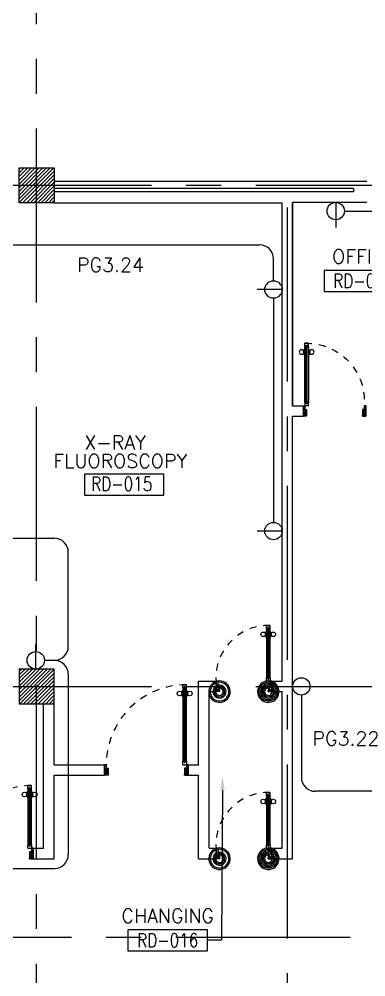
# Model space of a CAD drawing. Extents: x -0.4 to 91.7, y -13.2 to 78.1.
# Drawn here: x 28.95 to 33.93, y 53.2 to 66.96 of the extents above; entities that cross this region are included whole.
import ezdxf
from ezdxf.enums import TextEntityAlignment as Align

# ---------------------------------------------------------------- set-up
doc = ezdxf.new("R2010")
doc.units = 0
doc.header["$MEASUREMENT"] = 0
doc.header["$PDMODE"] = 3
doc.header["$PDSIZE"] = 0.1
doc.linetypes.add('CENTERX2', pattern=[4, 2.5, -0.5, 0.5, -0.5])
doc.linetypes.add('HIDDEN', pattern=[0.375, 0.25, -0.125])
doc.layers.get('0').update_dxf_attribs({"color": 11, "linetype": 'CONTINUOUS'})
doc.layers.get('DEFPOINTS').update_dxf_attribs({"color": 11, "linetype": 'CONTINUOUS'})
for name, color, linetype in [('AX-DIM', 11, 'CONTINUOUS'), ('AXES', 11, 'CENTERX2'), ('COL', 11, 'CONTINUOUS'), ('DOOR', 11, 'CONTINUOUS'), ('DOOR-DIM', 11, 'CONTINUOUS'), ('E-CLINE', 4, 'CONTINUOUS'), ('E-SOCKETS', 4, 'CONTINUOUS'), ('HAT', 11, 'CONTINUOUS'), ('INSUL', 11, 'CONTINUOUS'), ('RM-BOX', 11, 'CONTINUOUS'), ('RM-IND', 11, 'CONTINUOUS'), ('RM-NAME', 11, 'CONTINUOUS'), ('RM-NO', 11, 'CONTINUOUS'), ('WALL', 11, 'CONTINUOUS')]:
    doc.layers.add(name, color=color, linetype=linetype)
doc.styles.add('ROMANS', font='ROMANS.shx', dxfattribs={"width": 0.6})
doc.dimstyles.new('STANDARD in', dxfattribs={"dimtxt": 0.2, "dimasz": 0.1, "dimexe": 0.07, "dimexo": 0.05, "dimgap": 0.1, "dimtad": 1, "dimdec": 0, "dimlfac": 1000, "dimzin": 0, "dimdsep": 46, "dimtxsty": 'ROMANS', "dimblk": 'ARCHTICK', "dimcen": 0.05, "dimdle": 0.05, "dimclrd": 7, "dimclre": 7, "dimclrt": 2, "dimadec": 0, "dimazin": 0, "dimtfac": 1, "dimtdec": 0, "dimtmove": 2, "dimatfit": 3, "dimldrblk": 'ARCHTICK', "dimfxl": 0, "dimtolj": 1, "dimtzin": 0, "dimarcsym": 0})

# ---------------------------------------------------------------- blocks, each defined once
blk = doc.blocks.new('_ARCHTICK')
at = {"color": 0, "linetype": 'ByBlock', "const_width": 0.15}
blk.add_lwpolyline([(-0.5, -0.5), (0.5, 0.5)], dxfattribs=at)
blk = doc.blocks.new('*D137')
at = {"layer": 'AX-DIM', "color": 7, "lineweight": -2}
for p, q in [((10.901, 76.813), (86.317, 76.813)), ((10.951, 64.685), (10.951, 76.883)), ((86.267, 75.443), (86.267, 76.883))]:
    blk.add_line(p, q, dxfattribs=at)
at = {"layer": 'DEFPOINTS', "color": 0}
for p in [(86.267, 76.813), (86.267, 75.393), (10.951, 64.635)]:
    blk.add_point(p, dxfattribs=at)
at = {"layer": 'AX-DIM', "color": 7, "lineweight": -2, "xscale": 0.1, "yscale": 0.1, "zscale": 0.1, "rotation": 180}
blk.add_blockref('_ARCHTICK', (10.951, 76.813), dxfattribs=at)
at = {"layer": 'AX-DIM', "color": 7, "lineweight": -2, "xscale": 0.1, "yscale": 0.1, "zscale": 0.1}
blk.add_blockref('_ARCHTICK', (86.267, 76.813), dxfattribs=at)
at = {"layer": 'AX-DIM', "color": 2, "insert": (48.609, 77.013), "char_height": 0.2, "attachment_point": 5, "style": 'ROMANS'}
blk.add_mtext('\\A1;75316', dxfattribs=at)
blk = doc.blocks.new('A$C09EF76E8')
at = {"layer": 'DOOR', "color": 0, "linetype": 'ByBlock'}
for p, q in [((719, 855), (710, 855)), ((710, 855), (710, 790)), ((727, 868), (719, 868)), ((719, 778), (719, 868)), ((719, 855), (719, 790)), ((777, 950), (727, 950)), ((727, 950), (777, 950)), ((727, 900), (727, 950)), ((744, 900), (727, 900)), ((760, 920), (744, 920)), ((744, 900), (744, 920)), ((760, 900), (760, 920)), ((777, 900), (760, 900)), ((777, 900), (777, 950)), ((777, 868), (784, 868)), ((784, 778), (784, 868)), ((784, 855), (793, 855)), ((784, 855), (784, 790)), ((793, 855), (793, 790)), ((719, 790), (710, 790)), ((727, 778), (719, 778)), ((777, 778), (784, 778)), ((784, 790), (793, 790)), ((2, 0), (2, 150)), ((2, 150), (27, 150)), ((2, 150), (2, 0)), ((27, 150), (27, 100)), ((727, 150), (727, 200)), ((727, 200), (744, 200)), ((727, 150), (777, 150)), ((744, 200), (744, 180)), ((744, 180), (760, 180)), ((760, 180), (760, 200)), ((760, 200), (777, 200)), ((777, 200), (777, 150)), ((777, 150), (777, 100)), ((802, 150), (777, 150)), ((802, 150), (802, 0)), ((27, 100), (52, 100)), ((52, 100), (52, 0)), ((777, 100), (752, 100)), ((752, 100), (752, 0)), ((52, 0), (2, 0)), ((752, 0), (802, 0))]:
    blk.add_line(p, q, dxfattribs=at)
at = {"layer": 'DOOR', "linetype": 'ByBlock'}
for p, q in [((727, 900), (727, 200)), ((744, 200), (744, 900)), ((760, 200), (760, 900)), ((777, 200), (777, 900)), ((802, 0), (802, 150))]:
    blk.add_line(p, q, dxfattribs=at)
at = {"layer": 'DOOR', "color": 9, "linetype": 'ByBlock'}
for p, q in [((52, 0), (2, 114)), ((52, 0), (2, 40)), ((52, 0), (38, 100)), ((752, 0), (802, 114)), ((752, 0), (765, 100)), ((752, 0), (802, 40))]:
    blk.add_line(p, q, dxfattribs=at)
at = {"layer": 'DOOR', "color": 0, "linetype": 'ByBlock'}
for centre in [(678, 823), (825, 823)]:
    blk.add_circle(centre, 32.4, dxfattribs=at)
at = {"layer": 'DOOR', "linetype": 'HIDDEN', "ltscale": 0.5}
blk.add_arc((752, 199), 752, 88.0938, 183.7249, dxfattribs=at)
at = {"layer": 'DOOR', "color": 9, "linetype": 'ByBlock'}
for centre, radius, start, end in [((52, 0), 154, 103.7142, 108.8947), ((752, 0), 154, 71.1053, 76.2858), ((52, 0), 134, 100.72, 111.8402), ((52, 0), 94.4, 90, 121.9818), ((52, 0), 74.4, 90, 132.2236), ((52, 0), 54.4, 90, 156.7926), ((52, 0), 34.4, 90, 180), ((52, 0), 14.4, 90, 180), ((752, 0), 94.4, 58.0182, 90), ((752, 0), 74.4, 47.7764, 90), ((752, 0), 54.4, 23.2074, 90), ((752, 0), 34.4, 0, 90), ((752, 0), 14.4, 0, 90), ((752, 0), 134, 68.1598, 79.28), ((752, 0), 114, 64.0838, 77.3774)]:
    blk.add_arc(centre, radius, start, end, dxfattribs=at)
blk = doc.blocks.new('DOOR100')
at = {"layer": 'DOOR', "color": 7, "linetype": 'ByBlock'}
for p, q in [((-75, 1250), (-75, 1300)), ((-75, 1300), (-25, 1300)), ((-25, 1300), (-75, 1300)), ((-58, 1250), (-75, 1250)), ((-58, 1250), (-58, 1270)), ((-42, 1270), (-58, 1270)), ((-42, 1250), (-42, 1270)), ((-25, 1250), (-42, 1250)), ((-25, 1250), (-25, 1300)), ((-91, 1205), (-91, 1140)), ((-82, 1205), (-91, 1205)), ((-82, 1140), (-91, 1140)), ((-82, 1128), (-82, 1218)), ((-75, 1218), (-82, 1218)), ((-82, 1205), (-82, 1140)), ((-75, 1128), (-82, 1128)), ((-25, 1218), (-18, 1218)), ((-25, 1128), (-18, 1128)), ((-18, 1128), (-18, 1218)), ((-18, 1205), (-18, 1140)), ((-18, 1205), (-9, 1205)), ((-18, 1140), (-9, 1140)), ((-9, 1205), (-9, 1140)), ((-1200, 0), (-1200, 150)), ((-1200, 150), (-1175, 150)), ((-1200, 150), (-1200, 0)), ((-1175, 150), (-1175, 100)), ((-75, 200), (-58, 200)), ((-75, 150), (-75, 200)), ((-75, 150), (-25, 150)), ((-58, 200), (-58, 180)), ((-58, 180), (-42, 180)), ((-42, 200), (-25, 200)), ((-42, 180), (-42, 200)), ((-25, 200), (-25, 150)), ((0, 150), (-25, 150)), ((-25, 150), (-25, 100)), ((0, 0), (0, 150)), ((0, 150), (0, 0)), ((-1150, 0), (-1200, 114)), ((-1150, 0), (-1200, 40)), ((-1150, 0), (-1200, 0)), ((-1175, 100), (-1150, 100)), ((-1150, 0), (-1163, 100)), ((-1150, 100), (-1150, 0)), ((-50, 0), (0, 114)), ((-50, 100), (-50, 0)), ((-50, 0), (-37, 100)), ((-25, 100), (-50, 100)), ((-50, 0), (0, 40)), ((-50, 0), (0, 0))]:
    blk.add_line(p, q, dxfattribs=at)
at = {"layer": 'DOOR', "linetype": 'ByBlock'}
for p, q in [((-75, 1250), (-75, 200)), ((-58, 200), (-58, 1250)), ((-42, 200), (-42, 1250)), ((-25, 200), (-25, 1250))]:
    blk.add_line(p, q, dxfattribs=at)
at = {"layer": 'DOOR', "color": 7, "linetype": 'ByBlock'}
for centre in [(-124, 1173), (24, 1173)]:
    blk.add_circle(centre, 32.4, dxfattribs=at)
at = {"layer": 'DOOR', "linetype": 'HIDDEN', "ltscale": 0.5}
blk.add_arc((-25, 150), 1150, 90, 180, dxfattribs=at)
at = {"layer": 'DOOR', "color": 7, "linetype": 'ByBlock'}
for centre, radius, start, end in [((-1150, 0), 154, 103.7142, 108.8947), ((-50, 0), 154, 71.1053, 76.2858), ((-1150, 0), 134, 100.72, 111.8402), ((-1150, 0), 94.4, 90, 121.9818), ((-1150, 0), 74.4, 90, 132.2236), ((-1150, 0), 54.4, 90, 156.7926), ((-1150, 0), 34.4, 90, 180), ((-1150, 0), 14.4, 90, 180), ((-50, 0), 94.4, 58.0182, 90), ((-50, 0), 74.4, 47.7764, 90), ((-50, 0), 54.4, 23.2074, 90), ((-50, 0), 34.4, 0, 90), ((-50, 0), 14.4, 0, 90), ((-50, 0), 134, 68.1598, 79.28), ((-50, 0), 114, 64.0838, 77.3774)]:
    blk.add_arc(centre, radius, start, end, dxfattribs=at)
blk = doc.blocks.new('A$C49F1192B')
at = {"layer": 'DOOR', "color": 0, "linetype": 'ByBlock', "xscale": -1, "rotation": 270}
blk.add_blockref('DOOR100', (0, 1200), dxfattribs=at)
blk = doc.blocks.new('*X110')
at = {"color": 0}
for p, q in [((42139, 62345), (42595, 62801)), ((42139, 62398), (42542, 62801)), ((42139, 62451), (42489, 62801)), ((42139, 62504), (42436, 62801)), ((42139, 62557), (42383, 62801)), ((42139, 62610), (42330, 62801)), ((42139, 62663), (42277, 62801)), ((42139, 62716), (42224, 62801)), ((42139, 62769), (42171, 62801)), ((42148, 62301), (42639, 62792)), ((42201, 62301), (42639, 62739)), ((42255, 62301), (42639, 62686)), ((42308, 62301), (42639, 62633)), ((42361, 62301), (42639, 62580)), ((42414, 62301), (42639, 62527)), ((42467, 62301), (42639, 62474)), ((42520, 62301), (42639, 62421)), ((42573, 62301), (42639, 62368)), ((42626, 62301), (42639, 62314))]:
    blk.add_line(p, q, dxfattribs=at)
blk = doc.blocks.new('RM1')
at = {"layer": 'RM-BOX'}
blk.add_lwpolyline([(570, -200), (-570, -200), (-570, -500), (570, -500)], close=True, dxfattribs=at)
at = {"layer": 'RM-NAME', "style": 'ROMANS'}
for tag, p in [('ROOMNAME1', (0, 324)), ('ROOMNAME2', (0, 0))]:
    blk.add_attdef(tag, text='', height=200, dxfattribs=at).set_placement(p, align=Align.MIDDLE)
at = {"layer": 'RM-NO', "style": 'ROMANS', "width": 0.8}
blk.add_attdef('ROOMNO', text='', height=200, dxfattribs=at).set_placement((0, -350), align=Align.MIDDLE)
blk = doc.blocks.new('COL50')
at = {"layer": 'COL'}
blk.add_lwpolyline([(-250, 250), (-250, -250), (250, -250), (250, 250)], close=True, dxfattribs=at)
blk = doc.blocks.new('*X111')
at = {"color": 0}
for p, q in [((42139, 69504), (42636, 70001)), ((42139, 69557), (42583, 70001)), ((42139, 69610), (42530, 70001)), ((42139, 69663), (42477, 70001)), ((42139, 69716), (42424, 70001)), ((42139, 69769), (42371, 70001)), ((42139, 69822), (42318, 70001)), ((42139, 69875), (42265, 70001)), ((42139, 69929), (42212, 70001)), ((42139, 69982), (42159, 70001)), ((42189, 69501), (42639, 69951)), ((42242, 69501), (42639, 69898)), ((42295, 69501), (42639, 69845)), ((42348, 69501), (42639, 69792)), ((42401, 69501), (42639, 69739)), ((42454, 69501), (42639, 69686)), ((42507, 69501), (42639, 69633)), ((42560, 69501), (42639, 69580)), ((42613, 69501), (42639, 69527))]:
    blk.add_line(p, q, dxfattribs=at)
blk = doc.blocks.new('DOOR90')
at = {"layer": 'DOOR', "color": 7, "linetype": 'ByBlock'}
for p, q in [((-150, 0), (0, 0)), ((-150, 0), (-150, -25)), ((0, -50), (-114, 0)), ((0, -50), (-40, 0)), ((0, -50), (0, 0)), ((-1000, -25), (-1050, -25)), ((-1050, -75), (-1050, -25)), ((-1050, -25), (-1050, -75)), ((-1000, -75), (-1050, -75)), ((-1000, -42), (-1020, -42)), ((-1020, -42), (-1020, -58)), ((-1000, -58), (-1020, -58)), ((-1000, -25), (-1000, -42)), ((-1000, -58), (-1000, -75)), ((-878, -18), (-968, -18)), ((-968, -25), (-968, -18)), ((-968, -75), (-968, -82)), ((-878, -82), (-968, -82)), ((-955, -9), (-890, -9)), ((-955, -18), (-955, -9)), ((-955, -18), (-890, -18)), ((-955, -82), (-890, -82)), ((-955, -82), (-955, -91)), ((-955, -91), (-890, -91)), ((-890, -18), (-890, -9)), ((-890, -82), (-890, -91)), ((-878, -25), (-878, -18)), ((-878, -75), (-878, -82)), ((-200, -25), (-150, -25)), ((-200, -42), (-200, -25)), ((-180, -42), (-200, -42)), ((-200, -58), (-180, -58)), ((-200, -75), (-200, -58)), ((-150, -75), (-200, -75)), ((-180, -58), (-180, -42)), ((-150, -25), (-100, -25)), ((-150, -75), (-150, -25)), ((-100, -25), (-100, -50)), ((0, -50), (-100, -37)), ((-100, -50), (0, -50)), ((-150, -875), (-100, -875)), ((-150, -900), (-150, -875)), ((-150, -900), (0, -900)), ((0, -900), (-150, -900)), ((0, -850), (-114, -900)), ((-100, -875), (-100, -850)), ((0, -850), (-100, -863)), ((-100, -850), (0, -850)), ((0, -850), (-40, -900)), ((0, -850), (0, -900))]:
    blk.add_line(p, q, dxfattribs=at)
at = {"layer": 'DOOR', "linetype": 'ByBlock'}
for p, q in [((-200, -25), (-1000, -25)), ((-200, -42), (-1000, -42)), ((-200, -58), (-1000, -58)), ((-1000, -75), (-200, -75))]:
    blk.add_line(p, q, dxfattribs=at)
at = {"layer": 'DOOR', "color": 7, "linetype": 'ByBlock'}
for centre in [(-923, 24), (-923, -124)]:
    blk.add_circle(centre, 32.4, dxfattribs=at)
for centre, radius, start, end in [((0, -50), 154, 161.1053, 166.2858), ((0, -50), 94.4, 148.0182, 180), ((0, -50), 134, 158.1598, 169.28), ((0, -50), 114, 154.0838, 167.3774), ((0, -50), 74.4, 137.7764, 180), ((0, -50), 54.4, 113.2074, 180), ((0, -50), 34.4, 90, 180), ((0, -50), 14.4, 90, 180), ((0, -850), 154, 193.7142, 198.8947), ((0, -850), 134, 190.72, 201.8402), ((0, -850), 94.4, 180, 211.9818), ((0, -850), 74.4, 180, 222.2236), ((0, -850), 54.4, 180, 246.7926), ((0, -850), 34.4, 180, 270), ((0, -850), 14.4, 180, 270)]:
    blk.add_arc(centre, radius, start, end, dxfattribs=at)
at = {"layer": 'DOOR', "linetype": 'HIDDEN', "ltscale": 0.5}
blk.add_arc((-222, -50), 828, 178.2701, 275.003, dxfattribs=at)

msp = doc.modelspace()

# ---------------------------------------------------------------- linework, layer by layer
at = {"layer": 'AXES'}
for p, q in [((29.2014, -1.1143), (29.2014, 77.3632)), ((0.35, 64.57), (69.4414, 64.57)), ((32.8014, 5.75), (32.8014, 64.57)), ((0.35, 57.37), (69.4414, 57.37)), ((11.2014, 53.77), (69.4414, 53.77))]:
    msp.add_line(p, q, dxfattribs=at)
at = {"layer": 'COL'}
msp.add_lwpolyline([(28.9514, 64.32), (28.9514, 64.82), (29.4514, 64.82), (29.4514, 64.32)], close=True, dxfattribs=at)
at = {"layer": 'E-CLINE'}
for p, q in [((33.6201, 64.199), (35.4014, 64.199)), ((29.6568, 57.945), (29.6568, 59.2985)), ((29.315, 57.745), (29.4568, 57.745)), ((29.6568, 57.545), (29.6568, 54.9543)), ((33.0014, 57.245), (33.0014, 56.0633)), ((34.5264, 55.8633), (33.2014, 55.8633))]:
    msp.add_line(p, q, dxfattribs=at)
at = {"layer": 'E-CLINE', "color": 4}
for p, q in [((28.4014, 63.7133), (32.4014, 63.7133)), ((32.6014, 63.1979), (32.6014, 63.5133)), ((32.6014, 62.9479), (32.6014, 59.7274)), ((28.2726, 59.4985), (29.4568, 59.4985)), ((27.7237, 54.7543), (29.4568, 54.7543))]:
    msp.add_line(p, q, dxfattribs=at)
msp.add_arc((32.4014, 63.5133), 0.2, 0, 90, dxfattribs=at)
at = {"layer": 'E-CLINE'}
for centre, start, end in [((29.4568, 59.2985), 0, 90), ((29.4568, 57.945), 270, 0), ((29.4568, 57.545), 0, 90), ((33.2014, 56.0633), 180, 270), ((29.4568, 54.9543), 270, 0)]:
    msp.add_arc(centre, 0.2, start, end, dxfattribs=at)
at = {"layer": 'E-SOCKETS'}
for p, q in [((33.4951, 64.324), (33.4951, 63.9656)), ((32.7264, 63.0729), (32.3681, 63.0729)), ((32.7264, 59.6024), (32.3681, 59.6024)), ((29.19, 57.62), (29.19, 57.9783)), ((32.8764, 57.37), (33.2348, 57.37))]:
    msp.add_line(p, q, dxfattribs=at)
for centre in [(33.4951, 64.199), (32.6014, 63.0729), (32.6014, 59.6024), (29.19, 57.745), (33.0014, 57.37)]:
    msp.add_circle(centre, 0.125, dxfattribs=at)
at = {"layer": 'INSUL'}
for p, q in [((33.7514, 64.524), (29.4514, 64.524)), ((33.7514, 64.474), (29.4514, 64.474)), ((33.7514, 64.524), (33.7514, 64.474))]:
    msp.add_line(p, q, dxfattribs=at)
at = {"layer": 'RM-BOX'}
msp.add_lwpolyline([(31.0267, 60.4187), (29.8869, 60.4187), (29.8869, 60.1187), (31.0267, 60.1187)], close=True, dxfattribs=at)
at = {"layer": 'RM-IND'}
for p, q in [((31.8694, 55.8801), (31.8563, 53.7224)), ((31.8563, 53.7224), (31.6529, 53.7224))]:
    msp.add_line(p, q, dxfattribs=at)
msp.add_solid([(31.8361, 55.8801), (31.9027, 55.8801), (31.8694, 56.0801)], dxfattribs=at)
at = {"layer": 'WALL'}
for p, q in [((33.9433, 64.624), (29.4514, 64.624)), ((29.4514, 64.32), (32.7264, 64.32)), ((32.7264, 57.445), (32.7264, 64.32)), ((33.9433, 64.324), (32.8764, 64.324)), ((32.8764, 61.401), (32.8764, 64.324)), ((32.8764, 61.401), (32.8764, 64.32)), ((32.8764, 64.32), (32.8764, 61.401)), ((32.8764, 61.401), (33.0264, 61.401)), ((33.0264, 61.401), (33.0264, 61.251)), ((32.8764, 54.895), (32.8764, 61.251)), ((32.8764, 61.251), (33.0264, 61.251)), ((31.5264, 56.245), (31.5264, 57.445)), ((31.5264, 57.445), (31.7764, 57.445)), ((31.7764, 57.445), (31.7764, 57.295)), ((32.5764, 57.445), (32.5764, 57.295)), ((32.5764, 57.445), (32.7264, 57.445)), ((31.6764, 55.045), (31.6764, 57.295)), ((31.6764, 57.295), (31.7764, 57.295)), ((32.5764, 57.295), (32.7264, 57.295)), ((32.7264, 55.045), (32.7264, 57.295)), ((29.3014, 55.045), (29.3014, 57.12)), ((29.4514, 56.245), (29.4514, 57.12)), ((29.4514, 56.245), (30.1764, 56.245)), ((30.1764, 56.245), (30.1764, 56.095)), ((31.3764, 56.245), (31.3764, 56.095)), ((31.3764, 56.245), (31.5264, 56.245)), ((29.4514, 54.895), (29.4514, 56.095)), ((29.4514, 56.095), (30.1764, 56.095)), ((31.3764, 56.095), (31.5264, 56.095)), ((31.5264, 54.895), (31.5264, 56.095)), ((29.1514, 55.045), (29.1514, 54.895)), ((29.1514, 55.045), (29.3014, 55.045)), ((31.6764, 55.045), (31.7764, 55.045)), ((31.7764, 55.045), (31.7764, 54.895)), ((32.5764, 55.045), (32.5764, 54.895)), ((32.5764, 55.045), (32.7264, 55.045)), ((29.1514, 54.895), (29.4514, 54.895)), ((31.5264, 54.895), (31.7764, 54.895)), ((32.5764, 54.895), (32.8764, 54.895))]:
    msp.add_line(p, q, dxfattribs=at)

# ---------------------------------------------------------------- block references
at = {"layer": 'COL', "xscale": 0.001000000047497451, "yscale": 0.0009999999892897904, "zscale": 0.001}
msp.add_blockref('COL50', (29.2014, 57.37), dxfattribs=at)
at = {"layer": 'DOOR', "color": 0, "xscale": 0.001000000047497451, "yscale": 0.0009999999892897904, "zscale": 0.001}
for p in [(31.7749, 57.295), (31.7749, 54.895)]:
    msp.add_blockref('A$C09EF76E8', p, dxfattribs=at)
at = {"layer": 'DOOR', "color": 0, "xscale": -0.0009999999892897904, "yscale": 0.0009999999892897904, "zscale": 0.001, "rotation": 270}
msp.add_blockref('A$C49F1192B', (30.1764, 56.095), dxfattribs=at)
at = {"layer": 'DOOR', "xscale": 0.0009999999892897904, "yscale": 0.0009999999892897904, "zscale": 0.001, "rotation": 270}
msp.add_blockref('DOOR90', (29.1514, 54.895), dxfattribs=at)
at = {"layer": 'DOOR-DIM', "xscale": -0.0009999999892897904, "yscale": 0.0009999999892897904, "zscale": 0.001, "rotation": 90}
msp.add_blockref('DOOR90', (33.0264, 61.251), dxfattribs=at)
at = {"layer": 'HAT', "xscale": 0.001000000047497451, "yscale": 0.0009999999892897904, "zscale": 0.001}
for name in ['*X111', '*X110']:
    msp.add_blockref(name, (-13.1878, -5.181), dxfattribs=at)
for p, values in [((33.8976, 63.5458), {'ROOMNO': 'RD-017', 'ROOMNAME2': 'OFFICE'}), ((31.083, 54.0724), {'ROOMNO': 'RD-016', 'ROOMNAME2': 'CHANGING'})]:
    msp.add_blockref('RM1', p, dxfattribs=at).add_auto_attribs(values)

# ---------------------------------------------------------------- texts
at = {"layer": 'E-SOCKETS', "style": 'ROMANS'}
for s, p in [('PG3.24', (29.7816, 63.3284)), ('PG3.22', (33.1609, 56.5201))]:
    msp.add_text(s, height=0.2, dxfattribs=at).set_placement(p)
at = {"layer": 'RM-NAME', "style": 'ROMANS'}
for s, p in [('X-RAY', (29.8858, 60.7744)), ('FLUOROSCOPY', (29.4437, 60.5089))]:
    msp.add_text(s, height=0.2, dxfattribs=at).set_placement(p)
at = {"layer": 'RM-NO', "style": 'ROMANS', "width": 0.8}
msp.add_text('RD-015', height=0.2, dxfattribs=at).set_placement((29.9836, 60.1806))

# ---------------------------------------------------------------- dimensions: what is measured, and where the dimension line sits
at = {"layer": 'AX-DIM'}
dim = msp.add_linear_dim(base=(86.2675, 76.813), p1=(10.9514, 64.6346), p2=(86.2675, 75.3929), dimstyle='STANDARD in', dxfattribs=at)
dim.commit()
dim.dimension.update_dxf_attribs({"geometry": '*D137', "text_midpoint": (48.6094, 77.013)})

doc.saveas('drawing.dxf')
